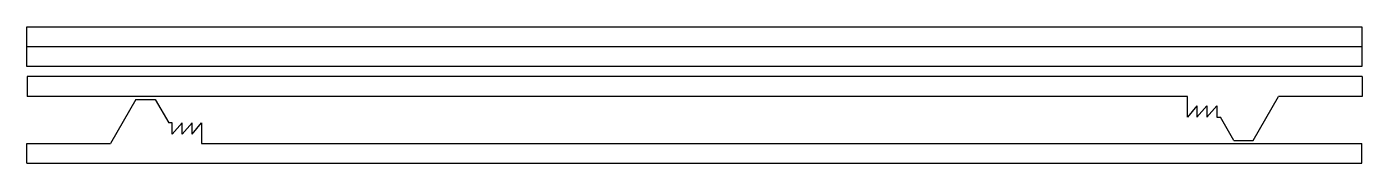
# Model space of a CAD drawing. Header units: millimetres. Extents: x 90 to 432, y 110 to 145.
import ezdxf

# ---------------------------------------------------------------- set-up
doc = ezdxf.new("R2010")
doc.units = ezdxf.units.MM

msp = doc.modelspace()

# ---------------------------------------------------------------- linework, layer by layer
at = {"color": 220}
for p, q in [((89.68, 134.83), (89.68, 145.03)), ((89.68, 145.03), (432.05, 145.03)), ((432.05, 145.03), (432.05, 134.83)), ((89.68, 139.93), (432.05, 139.93)), ((432.05, 134.83), (89.68, 134.83)), ((432.17, 132.21), (89.8, 132.21)), ((89.8, 132.21), (89.8, 127.11)), ((432.17, 132.21), (432.17, 127.11)), ((387.34, 127.11), (89.8, 127.11)), ((387.34, 121.78), (387.34, 127.11)), ((404.2, 115.83), (410.71, 127.11)), ((432.17, 127.11), (410.71, 127.11)), ((117.65, 126.33), (111.14, 115.05)), ((117.65, 126.33), (122.65, 126.33)), ((122.65, 126.33), (126.08, 120.38)), ((389.72, 124.75), (387.34, 121.78)), ((389.72, 124.75), (389.72, 121.78)), ((389.72, 121.78), (392.31, 124.75)), ((392.31, 124.75), (392.31, 121.78)), ((392.31, 121.78), (394.89, 124.75)), ((394.89, 124.75), (394.89, 121.78)), ((126.96, 120.38), (126.08, 120.38)), ((126.96, 117.41), (126.96, 120.38)), ((129.55, 120.38), (126.96, 117.41)), ((129.55, 117.41), (129.55, 120.38)), ((132.13, 120.38), (129.55, 117.41)), ((132.13, 117.41), (132.13, 120.38)), ((132.13, 117.41), (134.52, 120.38)), ((134.52, 120.38), (134.52, 115.05)), ((394.89, 121.78), (395.77, 121.78)), ((399.2, 115.83), (395.77, 121.78)), ((89.69, 115.05), (111.14, 115.05)), ((89.69, 109.95), (89.69, 115.05)), ((134.52, 115.05), (432.06, 115.05)), ((399.2, 115.83), (404.2, 115.83)), ((432.06, 109.95), (432.06, 115.05)), ((89.69, 109.95), (432.06, 109.95))]:
    msp.add_line(p, q, dxfattribs=at)

doc.saveas('drawing.dxf')
